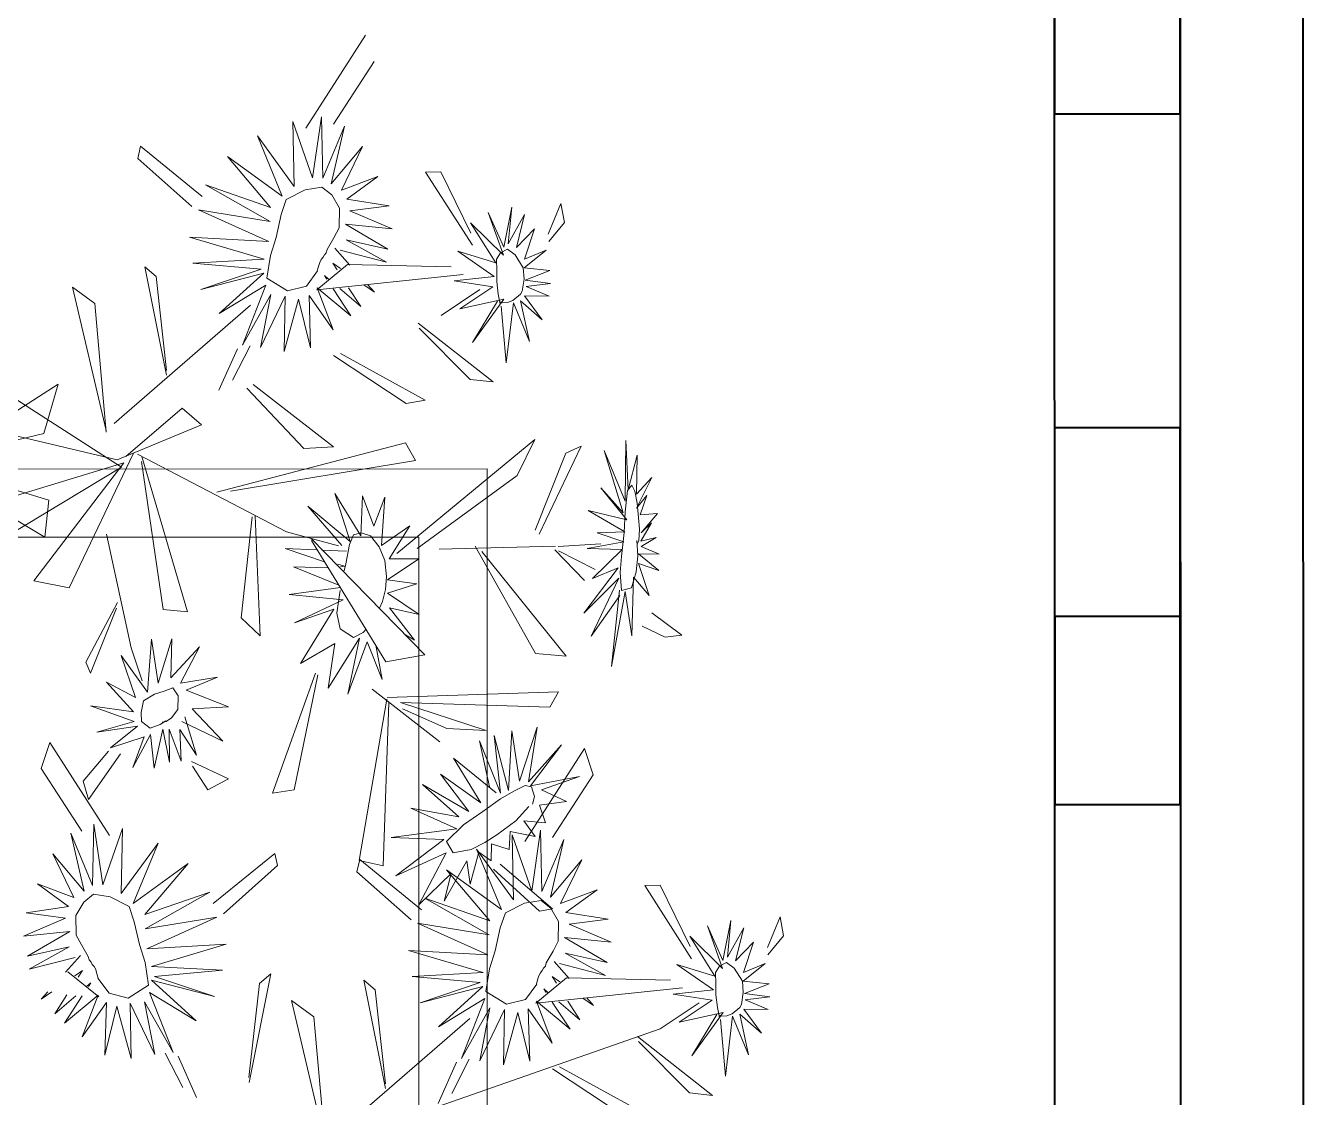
# Model space of a CAD drawing. Header units: inches. Extents: x -422522 to 22891, y -2973 to 414515.
# Drawn here: x 22839.3 to 22891.2, y 4866.2 to 4909.8 of the extents above; entities that cross this region are included whole.
import ezdxf

# ---------------------------------------------------------------- set-up
doc = ezdxf.new("R2010")
doc.units = ezdxf.units.IN
doc.header["$MEASUREMENT"] = 0
doc.layers.get('0').update_dxf_attribs({"lineweight": 40})
doc.layers.add('ARREDAMENTO', color=8, linetype='Continuous', lineweight=13)

msp = doc.modelspace()

# ---------------------------------------------------------------- linework, layer by layer
for p, q in [((22891.21736, 4856.92675), (22891.18456, 5056.92675)), ((22881.10843, 4878.13237), (22881.0955, 4956.92509)), ((22881.10717, 4885.79055), (22886.21263, 4885.79138)), ((22881.13146, 4737.736), (22881.10843, 4878.13237))]:
    msp.add_line(p, q)
msp.add_lwpolyline([(22886.20096, 4956.92593), (22886.24032, 4716.95866), (22236.24033, 4716.85204)])
for points in [[(22881.10131, 4921.52873), (22881.10382, 4906.21237), (22886.20928, 4906.2132), (22886.20676, 4921.52957)], [(22881.10591, 4893.44873), (22881.10843, 4878.13237), (22886.21388, 4878.1332), (22886.21137, 4893.44957)]]:
    msp.add_lwpolyline(points, close=True)
at = {"layer": 'ARREDAMENTO', "linetype": 'Continuous'}
for p, q in [((22850.67247, 4905.62998, -27.27667), (22853.09862, 4909.41012, -27.27667)), ((22853.45131, 4908.34533, -27.27667), (22851.79831, 4905.79877, -27.27667)), ((22850.15, 4905.90621, -27.27667), (22850.95154, 4903.61425, -27.27667)), ((22850.20461, 4903.26115, -27.27667), (22850.15, 4905.90621, -27.27667)), ((22850.95154, 4903.61425, -27.27667), (22851.31013, 4906.08588, -27.27667)), ((22851.31013, 4906.08588, -27.27667), (22851.36843, 4903.59551, -27.27667)), ((22848.7071, 4905.3173, -27.27667), (22850.20461, 4903.26115, -27.27667)), ((22849.72182, 4902.86063, -27.27667), (22848.7071, 4905.3173, -27.27667)), ((22851.36843, 4903.59551, -27.27667), (22852.25217, 4905.71652, -27.27667)), ((22852.25217, 4905.71652, -27.27667), (22851.71051, 4903.36693, -27.27667)), ((22843.85017, 4904.39975, -27.27667), (22843.96389, 4904.89626, -27.27667)), ((22843.96389, 4904.89626, -27.27667), (22846.46671, 4902.85657, -27.27667)), ((22851.71051, 4903.36693, -27.27667), (22852.98261, 4904.88524, -27.27667)), ((22852.98261, 4904.88524, -27.27667), (22852.12536, 4903.10574, -27.27667)), ((22846.0499, 4902.44422, -27.27667), (22843.85017, 4904.39975, -27.27667)), ((22847.48778, 4904.48197, -27.27667), (22849.72182, 4902.86063, -27.27667)), ((22849.24368, 4902.41253, -27.27667), (22847.48778, 4904.48197, -27.27667)), ((22856.1657, 4903.85062, -27.27667), (22855.54554, 4903.83803, -27.27667)), ((22855.54554, 4903.83803, -27.27667), (22857.44921, 4900.86793, -27.27667)), ((22857.38673, 4901.35782, -27.27667), (22856.1657, 4903.85062, -27.27667)), ((22846.60333, 4903.32438, -27.27667), (22849.24368, 4902.41253, -27.27667)), ((22849.22402, 4901.8348, -27.27667), (22846.60333, 4903.32438, -27.27667)), ((22852.12536, 4903.10574, -27.27667), (22853.60773, 4903.66467, -27.27667)), ((22853.60773, 4903.66467, -27.27667), (22852.3396, 4902.73884, -27.27667)), ((22852.3396, 4902.73884, -27.27667), (22854.05974, 4902.47762, -27.27667)), ((22849.16906, 4901.01706, -27.27667), (22846.31554, 4902.30912, -27.27667)), ((22846.31554, 4902.30912, -27.27667), (22849.22402, 4901.8348, -27.27667)), ((22854.05974, 4902.47762, -27.27667), (22852.47015, 4902.26387, -27.27667)), ((22852.47015, 4902.26387, -27.27667), (22854.17944, 4901.53877, -27.27667)), ((22858.0891, 4902.19596, -27.27667), (22858.7035, 4900.46531, -27.27667)), ((22858.72223, 4900.7875, -27.27667), (22858.0891, 4902.19596, -27.27667)), ((22859.04625, 4902.41571, -27.27667), (22858.72223, 4900.7875, -27.27667)), ((22858.90053, 4900.93304, -27.27667), (22859.04625, 4902.41571, -27.27667)), ((22861.04492, 4902.57018, -27.27667), (22860.53001, 4901.32332, -27.27667)), ((22861.1859, 4901.79801, -27.27667), (22861.04492, 4902.57018, -27.27667)), ((22852.28629, 4901.72572, -27.27667), (22854.01535, 4900.71609, -27.27667)), ((22854.17944, 4901.53877, -27.27667), (22852.28629, 4901.72572, -27.27667)), ((22857.3707, 4901.78343, -27.27667), (22858.39503, 4900.1555, -27.27667)), ((22858.7035, 4900.46531, -27.27667), (22857.3707, 4901.78343, -27.27667)), ((22859.56764, 4902.12136, -27.27667), (22858.90053, 4900.93304, -27.27667)), ((22859.23523, 4900.78268, -27.27667), (22859.56764, 4902.12136, -27.27667)), ((22860.54884, 4901.02548, -27.27667), (22861.1859, 4901.79801, -27.27667)), ((22845.94515, 4901.1993, -27.27667), (22849.16906, 4901.01706, -27.27667)), ((22848.98007, 4900.30413, -27.27667), (22845.94515, 4901.1993, -27.27667)), ((22859.96815, 4901.5426, -27.27667), (22859.23523, 4900.78268, -27.27667)), ((22859.56305, 4900.30412, -27.27667), (22859.96815, 4901.5426, -27.27667)), ((22852.4719, 4900.06714, -27.27667), (22851.85914, 4900.74822, -27.27667)), ((22853.94944, 4900.18902, -27.27667), (22852.07905, 4900.6706, -27.27667)), ((22852.31292, 4901.09706, -27.27667), (22853.94944, 4900.18902, -27.27667)), ((22854.01535, 4900.71609, -27.27667), (22852.31292, 4901.09706, -27.27667)), ((22856.84838, 4900.62879, -27.27667), (22858.33365, 4899.60254, -27.27667)), ((22858.39503, 4900.1555, -27.27667), (22856.84838, 4900.62879, -27.27667)), ((22858.87099, 4900.7113, -27.27667), (22858.58168, 4900.56931, -27.27667)), ((22859.18147, 4900.48808, -27.27667), (22858.87099, 4900.7113, -27.27667)), ((22859.54776, 4899.94678, -27.27667), (22860.43902, 4900.67457, -27.27667)), ((22860.43902, 4900.67457, -27.27667), (22859.56305, 4900.30412, -27.27667)), ((22846.08937, 4900.14393, -27.27667), (22848.98007, 4900.30413, -27.27667)), ((22848.85637, 4899.89606, -27.27667), (22846.08937, 4900.14393, -27.27667)), ((22851.95476, 4899.86582, -27.27667), (22851.77872, 4900.14142, -27.27667)), ((22852.09061, 4899.92383, -27.27667), (22851.77872, 4900.14142, -27.27667)), ((22858.58168, 4900.56931, -27.27667), (22858.42538, 4900.30753, -27.27667)), ((22858.42538, 4900.30753, -27.27667), (22858.43894, 4899.84343, -27.27667)), ((22859.51164, 4899.95958, -27.27667), (22859.18147, 4900.48808, -27.27667)), ((22844.12868, 4899.99932, -27.27667), (22845.00865, 4895.58596, -27.27667)), ((22844.59142, 4899.59974, -27.27667), (22844.12868, 4899.99932, -27.27667)), ((22845.01535, 4895.78083, -27.27667), (22844.59142, 4899.59974, -27.27667)), ((22846.41664, 4899.07449, -27.27667), (22848.85637, 4899.89606, -27.27667)), ((22848.96978, 4899.73911, -27.27667), (22846.41664, 4899.07449, -27.27667)), ((22847.16064, 4898.0939, -27.27667), (22848.96978, 4899.73911, -27.27667)), ((22852.36874, 4900.08903, -27.27667), (22851.11781, 4899.06085, -27.27667)), ((22851.11781, 4899.06085, -27.27667), (22857.07311, 4899.68446, -27.27667)), ((22851.53217, 4899.49187, -27.27667), (22851.43835, 4899.63559, -27.27667)), ((22851.60302, 4899.49431, -27.27667), (22851.43835, 4899.63559, -27.27667)), ((22856.58705, 4899.99828, -27.27667), (22852.36874, 4900.08903, -27.27667)), ((22858.33365, 4899.60254, -27.27667), (22856.69919, 4899.42035, -27.27667)), ((22858.43894, 4899.84343, -27.27667), (22858.43555, 4899.40048, -27.27667)), ((22859.54366, 4899.49391, -27.27667), (22859.51164, 4899.95958, -27.27667)), ((22860.59714, 4899.84062, -27.27667), (22859.54776, 4899.94678, -27.27667)), ((22859.59591, 4899.45011, -27.27667), (22860.59714, 4899.84062, -27.27667)), ((22841.19452, 4899.16876, -27.27667), (22842.56759, 4893.343, -27.27667)), ((22842.09704, 4898.50612, -27.27667), (22841.19452, 4899.16876, -27.27667)), ((22849.04888, 4899.24788, -27.27667), (22847.16064, 4898.0939, -27.27667)), ((22848.09863, 4896.80867, -27.27667), (22849.04888, 4899.24788, -27.27667)), ((22851.14061, 4899.13989, -27.27667), (22851.78709, 4897.43938, -27.27667)), ((22852.50798, 4897.9966, -27.27667), (22851.14061, 4899.13989, -27.27667)), ((22851.78558, 4899.10354, -27.27667), (22852.50798, 4897.9966, -27.27667)), ((22852.05318, 4899.10812, -27.27667), (22852.90557, 4898.37675, -27.27667)), ((22852.41717, 4899.14162, -27.27667), (22852.90557, 4898.37675, -27.27667)), ((22853.03109, 4899.26747, -27.27667), (22853.46161, 4898.96694, -27.27667)), ((22853.18457, 4899.27496, -27.27667), (22853.46161, 4898.96694, -27.27667)), ((22856.1737, 4898.00923, -27.27667), (22857.75312, 4899.06587, -27.27667)), ((22856.69919, 4899.42035, -27.27667), (22858.28227, 4899.17827, -27.27667)), ((22858.28227, 4899.17827, -27.27667), (22856.93922, 4898.28635, -27.27667)), ((22858.43555, 4899.40048, -27.27667), (22858.4948, 4898.88794, -27.27667)), ((22859.47496, 4899.0063, -27.27667), (22859.54366, 4899.49391, -27.27667)), ((22860.62414, 4899.3107, -27.27667), (22859.59591, 4899.45011, -27.27667)), ((22859.62556, 4899.19382, -27.27667), (22860.62414, 4899.3107, -27.27667)), ((22860.55969, 4898.79783, -27.27667), (22859.62556, 4899.19382, -27.27667)), ((22849.25376, 4898.86826, -27.27667), (22848.09863, 4896.80867, -27.27667)), ((22848.83627, 4896.71788, -27.27667), (22849.25376, 4898.86826, -27.27667)), ((22849.84274, 4898.80247, -27.27667), (22848.83627, 4896.71788, -27.27667)), ((22849.80266, 4896.5555, -27.27667), (22849.84274, 4898.80247, -27.27667)), ((22850.38548, 4898.67965, -27.27667), (22849.80266, 4896.5555, -27.27667)), ((22850.86771, 4896.69541, -27.27667), (22850.38548, 4898.67965, -27.27667)), ((22850.80699, 4898.82892, -27.27667), (22850.86771, 4896.69541, -27.27667)), ((22851.78709, 4897.43938, -27.27667), (22850.80699, 4898.82892, -27.27667)), ((22856.93922, 4898.28635, -27.27667), (22858.72618, 4898.68081, -27.27667)), ((22858.72618, 4898.68081, -27.27667), (22857.45129, 4896.91219, -27.27667)), ((22857.45129, 4896.91219, -27.27667), (22858.4722, 4898.59594, -27.27667)), ((22858.4948, 4898.88794, -27.27667), (22858.58095, 4898.48295, -27.27667)), ((22858.55211, 4898.58976, -27.27667), (22858.65894, 4898.53163, -27.27667)), ((22858.65894, 4898.53163, -27.27667), (22858.87642, 4898.54468, -27.27667)), ((22858.82241, 4896.089, -27.27667), (22859.11083, 4898.5365, -27.27667)), ((22858.87642, 4898.54468, -27.27667), (22859.09276, 4898.62259, -27.27667)), ((22859.09276, 4898.62259, -27.27667), (22859.40313, 4898.87744, -27.27667)), ((22859.11083, 4898.5365, -27.27667), (22859.76205, 4896.96238, -27.27667)), ((22859.40313, 4898.87744, -27.27667), (22859.47496, 4899.0063, -27.27667)), ((22859.40703, 4898.60823, -27.27667), (22860.28784, 4897.84287, -27.27667)), ((22859.76205, 4896.96238, -27.27667), (22859.40703, 4898.60823, -27.27667)), ((22860.28784, 4897.84287, -27.27667), (22859.56528, 4898.81504, -27.27667)), ((22859.56528, 4898.81504, -27.27667), (22860.55969, 4898.79783, -27.27667)), ((22842.56241, 4893.27604, -27.27667), (22842.09704, 4898.50612, -27.27667)), ((22848.43358, 4898.43325, -27.27667), (22842.88199, 4893.62178, -27.27667)), ((22858.61711, 4898.39045, -27.27667), (22858.82241, 4896.089, -27.27667)), ((22855.24695, 4897.71045, -27.27667), (22858.29094, 4895.31232, -27.27667)), ((22857.36152, 4895.41123, -27.27667), (22855.28909, 4897.49836, -27.27667)), ((22847.1452, 4894.97596, -27.27667), (22847.89445, 4896.6561, -27.27667)), ((22847.70387, 4895.38405, -27.27667), (22848.4142, 4896.77752, -27.27667)), ((22852.08048, 4896.47347, -27.27667), (22855.53088, 4894.56934, -27.27667)), ((22854.75066, 4894.43444, -27.27667), (22851.7983, 4896.39431, -27.27667)), ((22835.34728, 4891.84523, -27.27667), (22840.6069, 4895.22514, -27.27667)), ((22843.18802, 4891.84652, -27.27667), (22837.9273, 4895.22471, -27.27667)), ((22840.6069, 4895.22514, -27.27667), (22840.03532, 4893.21355, -27.27667)), ((22850.59364, 4892.6139, -27.27667), (22848.27316, 4895.06383, -27.27667)), ((22848.53566, 4895.21193, -27.27667), (22851.80318, 4892.67516, -27.27667)), ((22858.29094, 4895.31232, -27.27667), (22857.36152, 4895.41123, -27.27667)), ((22855.53088, 4894.56934, -27.27667), (22854.75066, 4894.43444, -27.27667)), ((22845.64987, 4894.24962, -27.27667), (22843.36415, 4892.28431, -27.27667)), ((22846.43444, 4893.57585, -27.27667), (22845.64987, 4894.24962, -27.27667)), ((22843.01066, 4892.14997, -27.27667), (22846.43444, 4893.57585, -27.27667)), ((22840.03532, 4893.21355, -27.27667), (22835.52454, 4892.14874, -27.27667)), ((22838.49953, 4893.2133, -27.27667), (22843.01066, 4892.14997, -27.27667)), ((22854.72709, 4892.83292, -27.27667), (22847.06708, 4890.83221, -27.27667)), ((22859.98232, 4892.97497, -27.27667), (22854.38101, 4888.34721, -27.27667)), ((22855.13221, 4892.12107, -27.27667), (22854.72709, 4892.83292, -27.27667)), ((22859.26397, 4891.5072, -27.27667), (22859.98232, 4892.97497, -27.27667)), ((22863.68013, 4892.92929, -27.27667), (22863.65603, 4890.46133, -27.27667)), ((22863.77928, 4890.93481, -27.27667), (22863.68013, 4892.92929, -27.27667)), ((22843.66772, 4892.42246, -27.27667), (22841.05993, 4886.94531, -27.27667)), ((22849.89623, 4889.22539, -27.27667), (22843.84025, 4892.38214, -27.27667)), ((22851.80318, 4892.67516, -27.27667), (22850.59364, 4892.6139, -27.27667)), ((22861.23836, 4892.42317, -27.27667), (22859.99982, 4889.28538, -27.27667)), ((22860.16358, 4889.13121, -27.27667), (22861.87093, 4892.70428, -27.27667)), ((22861.87093, 4892.70428, -27.27667), (22861.23836, 4892.42317, -27.27667)), ((22862.80183, 4892.52927, -27.27667), (22863.57703, 4889.9993, -27.27667)), ((22863.65603, 4890.46133, -27.27667), (22862.80183, 4892.52927, -27.27667)), ((22864.14787, 4892.34042, -27.27667), (22863.77928, 4890.93481, -27.27667)), ((22864.11823, 4890.75915, -27.27667), (22864.14787, 4892.34042, -27.27667)), ((22835.24956, 4892.02635, -27.27667), (22840.23731, 4890.50745, -27.27667)), ((22840.06957, 4889.00556, -27.27667), (22835.34728, 4891.84523, -27.27667)), ((22843.28568, 4892.02767, -27.27667), (22838.29843, 4890.50713, -27.27667)), ((22838.46666, 4889.0053, -27.27667), (22843.18802, 4891.84652, -27.27667)), ((22839.62573, 4887.22466, -27.27667), (22843.28568, 4892.02767, -27.27667)), ((22844.8745, 4886.07063, -27.27667), (22843.9926, 4892.08067, -27.27667)), ((22844.01654, 4892.28093, -27.27667), (22845.87048, 4885.96657, -27.27667)), ((22847.61443, 4890.87741, -27.27667), (22855.13221, 4892.12107, -27.27667)), ((22855.19515, 4888.54328, -27.27667), (22859.26397, 4891.5072, -27.27667)), ((22864.111, 4890.18704, -27.27667), (22864.73941, 4891.43316, -27.27667)), ((22864.73941, 4891.43316, -27.27667), (22864.11823, 4890.75915, -27.27667)), ((22851.85592, 4890.78213, -27.27667), (22852.47762, 4888.8268, -27.27667)), ((22852.9102, 4889.06223, -27.27667), (22851.85592, 4890.78213, -27.27667)), ((22862.65927, 4891.00659, -27.27667), (22863.7219, 4889.71421, -27.27667)), ((22863.57703, 4889.9993, -27.27667), (22862.65927, 4891.00659, -27.27667)), ((22840.23731, 4890.50745, -27.27667), (22840.06957, 4889.00556, -27.27667)), ((22850.76443, 4890.26411, -27.27667), (22852.14339, 4888.6635, -27.27667)), ((22852.47762, 4888.8268, -27.27667), (22850.76443, 4890.26411, -27.27667)), ((22852.98636, 4890.68471, -27.27667), (22852.9102, 4889.06223, -27.27667)), ((22853.43495, 4889.44987, -27.27667), (22852.98636, 4890.68471, -27.27667)), ((22853.88463, 4890.62509, -27.27667), (22853.43495, 4889.44987, -27.27667)), ((22853.75137, 4888.66352, -27.27667), (22853.88463, 4890.62509, -27.27667)), ((22864.53432, 4890.70202, -27.27667), (22864.111, 4890.18704, -27.27667)), ((22864.26252, 4889.90639, -27.27667), (22864.53432, 4890.70202, -27.27667)), ((22848.04382, 4885.7242, -27.27667), (22848.49521, 4889.82562, -27.27667)), ((22848.61635, 4889.8769, -27.27667), (22848.82424, 4884.99682, -27.27667)), ((22862.15572, 4890.09441, -27.27667), (22863.64708, 4889.22707, -27.27667)), ((22863.7219, 4889.71421, -27.27667), (22862.15572, 4890.09441, -27.27667)), ((22864.96563, 4889.96154, -27.27667), (22864.26252, 4889.90639, -27.27667)), ((22864.31104, 4889.17567, -27.27667), (22864.96563, 4889.96154, -27.27667)), ((22849.89623, 4889.22539, -27.27667), (22852.00267, 4888.65813, -27.27667)), ((22854.90848, 4889.47026, -27.27667), (22853.75137, 4888.66352, -27.27667)), ((22854.0623, 4888.12655, -27.27667), (22854.90848, 4889.47026, -27.27667)), ((22863.64708, 4889.22707, -27.27667), (22862.51132, 4889.17553, -27.27667)), ((22864.29115, 4888.83857, -27.27667), (22864.72669, 4889.59163, -27.27667)), ((22864.72669, 4889.59163, -27.27667), (22864.31104, 4889.17567, -27.27667)), ((22843.57324, 4884.5006, -27.27667), (22842.57575, 4889.12511, -27.27667)), ((22855.51526, 4884.22103, -27.27667), (22850.89362, 4888.9522, -27.27667)), ((22850.90431, 4888.87543, -27.27667), (22853.93421, 4883.9369, -27.27667)), ((22852.45001, 4888.70949, -27.27667), (22852.30262, 4887.92412, -27.27667)), ((22852.61622, 4889.09996, -27.27667), (22852.45001, 4888.70949, -27.27667)), ((22852.92596, 4889.18556, -27.27667), (22852.61622, 4889.09996, -27.27667)), ((22853.30597, 4889.06148, -27.27667), (22852.92596, 4889.18556, -27.27667)), ((22853.66035, 4888.60579, -27.27667), (22853.30597, 4889.06148, -27.27667)), ((22860.93615, 4888.62684, -27.27667), (22862.65932, 4888.72919, -27.27667)), ((22863.59686, 4888.81767, -27.27667), (22862.11034, 4888.54929, -27.27667)), ((22862.51132, 4889.17553, -27.27667), (22863.59686, 4888.81767, -27.27667)), ((22864.9155, 4888.99438, -27.27667), (22864.29115, 4888.83857, -27.27667)), ((22864.29965, 4888.62876, -27.27667), (22864.9155, 4888.99438, -27.27667)), ((22851.43879, 4888.00433, -27.27667), (22849.83956, 4888.54304, -27.27667)), ((22851.10185, 4888.49091, -27.27667), (22849.83956, 4888.54304, -27.27667)), ((22851.32091, 4888.48183, -27.27667), (22852.32401, 4888.44042, -27.27667)), ((22853.89023, 4888.06018, -27.27667), (22853.66035, 4888.60579, -27.27667)), ((22860.82853, 4888.64189, -27.27667), (22856.09983, 4888.51611, -27.27667)), ((22860.00503, 4884.27283, -27.27667), (22857.55632, 4888.63243, -27.27667)), ((22857.83289, 4888.42245, -27.27667), (22861.25988, 4884.16225, -27.27667)), ((22861.99995, 4887.23753, -27.27667), (22860.79221, 4888.49648, -27.27667)), ((22860.94712, 4888.44409, -27.27667), (22862.42872, 4887.69612, -27.27667)), ((22862.11034, 4888.54929, -27.27667), (22863.53582, 4888.50867, -27.27667)), ((22863.53582, 4888.50867, -27.27667), (22862.33112, 4887.32713, -27.27667)), ((22864.18986, 4888.32854, -27.27667), (22865.03015, 4888.31831, -27.27667)), ((22865.01565, 4887.6521, -27.27667), (22864.18986, 4888.32854, -27.27667)), ((22865.03015, 4888.31831, -27.27667), (22864.29965, 4888.62876, -27.27667)), ((22851.59056, 4887.75698, -27.27667), (22850.17212, 4887.8053, -27.27667)), ((22852.01893, 4887.05871, -27.27667), (22850.17212, 4887.8053, -27.27667)), ((22851.97151, 4887.90063, -27.27667), (22852.25095, 4887.82887, -27.27667)), ((22852.25095, 4887.82887, -27.27667), (22852.09081, 4887.79697, -27.27667)), ((22852.23255, 4887.6426, -27.27667), (22852.30262, 4887.92412, -27.27667)), ((22853.95071, 4887.40317, -27.27667), (22853.89023, 4888.06018, -27.27667)), ((22853.98989, 4887.27069, -27.27667), (22855.27419, 4888.12234, -27.27667)), ((22855.27419, 4888.12234, -27.27667), (22854.0623, 4888.12655, -27.27667)), ((22863.36695, 4887.7648, -27.27667), (22861.97448, 4885.91559, -27.27667)), ((22862.33112, 4887.32713, -27.27667), (22863.36695, 4887.7648, -27.27667)), ((22864.20218, 4887.92922, -27.27667), (22865.01565, 4887.6521, -27.27667)), ((22864.63397, 4886.63596, -27.27667), (22864.20218, 4887.92922, -27.27667)), ((22841.05993, 4886.94531, -27.27667), (22839.62573, 4887.22466, -27.27667)), ((22853.91617, 4886.87802, -27.27667), (22853.95071, 4887.40317, -27.27667)), ((22855.18372, 4887.1135, -27.27667), (22853.98989, 4887.27069, -27.27667)), ((22853.99731, 4886.72732, -27.27667), (22855.18372, 4887.1135, -27.27667)), ((22861.97448, 4885.91559, -27.27667), (22863.40156, 4887.33387, -27.27667)), ((22863.40156, 4887.33387, -27.27667), (22862.27324, 4884.98123, -27.27667)), ((22863.92505, 4884.98778, -27.27667), (22863.99289, 4887.38275, -27.27667)), ((22863.99289, 4887.38275, -27.27667), (22864.63397, 4886.63596, -27.27667)), ((22852.08295, 4886.95437, -27.27667), (22850.00441, 4886.67789, -27.27667)), ((22850.00441, 4886.67789, -27.27667), (22852.1892, 4886.45891, -27.27667)), ((22852.04964, 4886.65398, -27.27667), (22851.94341, 4885.92032, -27.27667)), ((22852.07571, 4886.83094, -27.27667), (22852.04964, 4886.65398, -27.27667)), ((22853.79144, 4886.38473, -27.27667), (22853.91617, 4886.87802, -27.27667)), ((22855.2789, 4885.86626, -27.27667), (22853.99731, 4886.72732, -27.27667)), ((22862.27324, 4884.98123, -27.27667), (22863.43443, 4886.63921, -27.27667)), ((22863.42631, 4886.85394, -27.27667), (22863.10539, 4883.74659, -27.27667)), ((22863.10539, 4883.74659, -27.27667), (22863.65685, 4886.79625, -27.27667)), ((22863.65685, 4886.79625, -27.27667), (22863.92505, 4884.98778, -27.27667)), ((22843.02234, 4886.35551, -27.27667), (22841.73842, 4883.92855, -27.27667)), ((22841.92925, 4883.47588, -27.27667), (22842.987, 4886.11564, -27.27667)), ((22852.1892, 4886.45891, -27.27667), (22850.21826, 4885.52599, -27.27667)), ((22850.21826, 4885.52599, -27.27667), (22851.81925, 4886.07435, -27.27667)), ((22851.81925, 4886.07435, -27.27667), (22850.46685, 4883.86346, -27.27667)), ((22853.6673, 4886.11278, -27.27667), (22853.79144, 4886.38473, -27.27667)), ((22854.07545, 4886.13864, -27.27667), (22855.2789, 4885.86626, -27.27667)), ((22855.09895, 4884.81954, -27.27667), (22854.07545, 4886.13864, -27.27667)), ((22845.87048, 4885.96657, -27.27667), (22844.8745, 4886.07063, -27.27667)), ((22848.82424, 4884.99682, -27.27667), (22848.04382, 4885.7242, -27.27667)), ((22851.94341, 4885.92032, -27.27667), (22852.07303, 4885.27779, -27.27667)), ((22864.73548, 4885.93445, -27.27667), (22865.95309, 4885.01834, -27.27667)), ((22852.07303, 4885.27779, -27.27667), (22852.62064, 4884.92168, -27.27667)), ((22852.62064, 4884.92168, -27.27667), (22853.0079, 4885.13074, -27.27667)), ((22853.12301, 4885.25907, -27.27667), (22853.0079, 4885.13074, -27.27667)), ((22865.27785, 4884.94255, -27.27667), (22864.3499, 4885.38491, -27.27667)), ((22844.23742, 4882.70443, -27.27667), (22844.41211, 4884.8534, -27.27667)), ((22844.41211, 4884.8534, -27.27667), (22844.67603, 4883.07459, -27.27667)), ((22844.67603, 4883.07459, -27.27667), (22845.23392, 4884.87735, -27.27667)), ((22845.23392, 4884.87735, -27.27667), (22845.19429, 4883.28379, -27.27667)), ((22845.19429, 4883.28379, -27.27667), (22846.35475, 4884.54799, -27.27667)), ((22846.35475, 4884.54799, -27.27667), (22845.57947, 4883.07211, -27.27667)), ((22850.46685, 4883.86346, -27.27667), (22851.85412, 4884.68727, -27.27667)), ((22851.58904, 4882.86036, -27.27667), (22852.85386, 4884.89867, -27.27667)), ((22851.85412, 4884.68727, -27.27667), (22851.58904, 4882.86036, -27.27667)), ((22852.85386, 4884.89867, -27.27667), (22852.38098, 4882.6248, -27.27667)), ((22852.38098, 4882.6248, -27.27667), (22853.16396, 4884.75017, -27.27667)), ((22853.16396, 4884.75017, -27.27667), (22853.7756, 4883.22388, -27.27667)), ((22853.52073, 4884.61085, -27.27667), (22853.7756, 4883.22388, -27.27667)), ((22854.72623, 4885.02877, -27.27667), (22855.09895, 4884.81954, -27.27667)), ((22865.95309, 4885.01834, -27.27667), (22865.27785, 4884.94255, -27.27667)), ((22843.17302, 4884.19478, -27.27667), (22844.23742, 4882.70443, -27.27667)), ((22843.75195, 4882.48597, -27.27667), (22843.17302, 4884.19478, -27.27667)), ((22843.57324, 4884.5006, -27.27667), (22844.03039, 4883.16506, -27.27667)), ((22853.93421, 4883.9369, -27.27667), (22855.51526, 4884.22103, -27.27667)), ((22861.25988, 4884.16225, -27.27667), (22860.00503, 4884.27283, -27.27667)), ((22841.73842, 4883.92855, -27.27667), (22841.92925, 4883.47588, -27.27667)), ((22849.31631, 4878.59927, -27.27667), (22851.06597, 4883.47598, -27.27667)), ((22842.57022, 4883.10963, -27.27667), (22843.75195, 4882.48597, -27.27667)), ((22843.67303, 4881.8993, -27.27667), (22842.57022, 4883.10963, -27.27667)), ((22845.57947, 4883.07211, -27.27667), (22847.08739, 4883.31238, -27.27667)), ((22847.08739, 4883.31238, -27.27667), (22845.80822, 4882.78493, -27.27667)), ((22851.16115, 4883.40796, -27.27667), (22850.20515, 4878.73257, -27.27667)), ((22845.80822, 4882.78493, -27.27667), (22847.52947, 4882.10598, -27.27667)), ((22856.12127, 4880.68637, -27.27667), (22853.37513, 4882.82565, -27.27667)), ((22853.98445, 4882.48209, -27.27667), (22860.94674, 4882.71111, -27.27667)), ((22860.94674, 4882.71111, -27.27667), (22860.59756, 4882.09143, -27.27667)), ((22841.92642, 4882.14222, -27.27667), (22843.67303, 4881.8993, -27.27667)), ((22843.70174, 4881.51302, -27.27667), (22841.92642, 4882.14222, -27.27667)), ((22847.52947, 4882.10598, -27.27667), (22846.059, 4882.02443, -27.27667)), ((22846.059, 4882.02443, -27.27667), (22847.3047, 4880.71542, -27.27667)), ((22853.9626, 4882.41646, -27.27667), (22852.84487, 4875.86724, -27.27667)), ((22853.82374, 4875.64996, -27.27667), (22854.05311, 4882.28811, -27.27667)), ((22854.52096, 4882.27886, -27.27667), (22858.00597, 4881.14683, -27.27667)), ((22860.59756, 4882.09143, -27.27667), (22854.52096, 4882.27886, -27.27667)), ((22856.40545, 4881.22352, -27.27667), (22854.60988, 4882.02275, -27.27667)), ((22842.18656, 4881.07116, -27.27667), (22843.70174, 4881.51302, -27.27667)), ((22847.3047, 4880.71542, -27.27667), (22845.64322, 4881.51771, -27.27667)), ((22845.75749, 4881.69744, -27.27667), (22846.23973, 4880.14433, -27.27667)), ((22843.83795, 4881.32729, -27.27667), (22842.18656, 4881.07116, -27.27667)), ((22842.74033, 4880.44219, -27.27667), (22843.83795, 4881.32729, -27.27667)), ((22844.11352, 4880.88832, -27.27667), (22842.74033, 4880.44219, -27.27667)), ((22844.36358, 4880.98349, -27.27667), (22843.6403, 4879.63824, -27.27667)), ((22843.6403, 4879.63824, -27.27667), (22844.11352, 4880.88832, -27.27667)), ((22844.50835, 4879.61144, -27.27667), (22844.36358, 4880.98349, -27.27667)), ((22844.86512, 4881.19399, -27.27667), (22844.50835, 4879.61144, -27.27667)), ((22845.13833, 4879.85907, -27.27667), (22844.86512, 4881.19399, -27.27667)), ((22845.12501, 4881.2007, -27.27667), (22845.13833, 4879.85907, -27.27667)), ((22845.61032, 4879.90338, -27.27667), (22845.12501, 4881.2007, -27.27667)), ((22845.55028, 4881.1813, -27.27667), (22845.61032, 4879.90338, -27.27667)), ((22846.23973, 4880.14433, -27.27667), (22845.55028, 4881.1813, -27.27667)), ((22858.00597, 4881.14683, -27.27667), (22856.40545, 4881.22352, -27.27667)), ((22858.3365, 4880.94379, -27.27667), (22858.58752, 4878.59386, -27.27667)), ((22858.91755, 4878.70273, -27.27667), (22858.3365, 4880.94379, -27.27667)), ((22859.04995, 4881.13255, -27.27667), (22858.91755, 4878.70273, -27.27667)), ((22859.36167, 4879.08669, -27.27667), (22859.04995, 4881.13255, -27.27667)), ((22860.07585, 4881.28221, -27.27667), (22859.36167, 4879.08669, -27.27667)), ((22859.73092, 4879.06306, -27.27667), (22860.07585, 4881.28221, -27.27667)), ((22840.27781, 4880.66265, -27.27667), (22839.92547, 4879.59775, -27.27667)), ((22842.7052, 4876.88331, -27.27667), (22840.27781, 4880.66265, -27.27667)), ((22857.7318, 4880.72169, -27.27667), (22858.14407, 4878.85726, -27.27667)), ((22858.58752, 4878.59386, -27.27667), (22857.7318, 4880.72169, -27.27667)), ((22859.57835, 4876.63242, -27.27667), (22862.00451, 4880.41256, -27.27667)), ((22861.07192, 4880.56766, -27.27667), (22859.73092, 4879.06306, -27.27667)), ((22859.8112, 4878.90247, -27.27667), (22861.07192, 4880.56766, -27.27667)), ((22862.00451, 4880.41256, -27.27667), (22862.35719, 4879.34778, -27.27667)), ((22841.62249, 4879.0803, -27.27667), (22842.65409, 4880.30069, -27.27667)), ((22843.13955, 4880.19574, -27.27667), (22841.84096, 4878.33587, -27.27667)), ((22846.02768, 4879.89132, -27.27667), (22847.53736, 4879.18163, -27.27667)), ((22856.67609, 4880.02659, -27.27667), (22857.78419, 4878.20287, -27.27667)), ((22858.40962, 4878.61259, -27.27667), (22856.67609, 4880.02659, -27.27667)), ((22839.92547, 4879.59775, -27.27667), (22841.5793, 4877.05173, -27.27667)), ((22846.69952, 4878.73446, -27.27667), (22846.07139, 4879.69936, -27.27667)), ((22856.14907, 4879.37022, -27.27667), (22857.29935, 4877.85199, -27.27667)), ((22857.78419, 4878.20287, -27.27667), (22856.14907, 4879.37022, -27.27667)), ((22862.35719, 4879.34778, -27.27667), (22860.70419, 4876.80121, -27.27667)), ((22841.84096, 4878.33587, -27.27667), (22841.62249, 4879.0803, -27.27667)), ((22847.53736, 4879.18163, -27.27667), (22846.69952, 4878.73446, -27.27667)), ((22855.41757, 4878.94882, -27.27667), (22856.89248, 4877.62953, -27.27667)), ((22857.29935, 4877.85199, -27.27667), (22855.41757, 4878.94882, -27.27667)), ((22859.58952, 4878.91467, -27.27667), (22859.12622, 4878.68162, -27.27667)), ((22859.8512, 4878.85952, -27.27667), (22859.58952, 4878.91467, -27.27667)), ((22861.79412, 4879.27188, -27.27667), (22859.8112, 4878.90247, -27.27667)), ((22859.96922, 4878.46703, -27.27667), (22859.8512, 4878.85952, -27.27667)), ((22860.24968, 4878.73411, -27.27667), (22861.79412, 4879.27188, -27.27667)), ((22850.20515, 4878.73257, -27.27667), (22849.31631, 4878.59927, -27.27667)), ((22858.58875, 4878.36966, -27.27667), (22857.86882, 4877.85776, -27.27667)), ((22859.12622, 4878.68162, -27.27667), (22858.58875, 4878.36966, -27.27667)), ((22859.88938, 4878.15444, -27.27667), (22859.96922, 4878.46703, -27.27667)), ((22861.27645, 4878.25626, -27.27667), (22860.24968, 4878.73411, -27.27667)), ((22854.94096, 4877.98479, -27.27667), (22856.81808, 4877.14727, -27.27667)), ((22856.89248, 4877.62953, -27.27667), (22854.94096, 4877.98479, -27.27667)), ((22857.86882, 4877.85776, -27.27667), (22857.0905, 4877.31045, -27.27667)), ((22859.21216, 4877.47485, -27.27667), (22859.74568, 4878.05608, -27.27667)), ((22860.17643, 4878.10739, -27.27667), (22861.27645, 4878.25626, -27.27667)), ((22860.41174, 4877.392, -27.27667), (22860.17643, 4878.10739, -27.27667)), ((22842.06739, 4877.33899, -27.27667), (22842.0099, 4874.84861, -27.27667)), ((22842.42679, 4874.86749, -27.27667), (22842.06739, 4877.33899, -27.27667)), ((22857.0905, 4877.31045, -27.27667), (22856.38897, 4876.6377, -27.27667)), ((22858.43843, 4876.9073, -27.27667), (22859.21216, 4877.47485, -27.27667)), ((22859.53988, 4877.47441, -27.27667), (22860.41174, 4877.392, -27.27667)), ((22859.99114, 4876.83191, -27.27667), (22859.53988, 4877.47441, -27.27667)), ((22841.12547, 4876.96933, -27.27667), (22841.6679, 4874.61991, -27.27667)), ((22842.0099, 4874.84861, -27.27667), (22841.12547, 4876.96933, -27.27667)), ((22843.22758, 4877.15971, -27.27667), (22842.42679, 4874.86749, -27.27667)), ((22843.17383, 4874.51463, -27.27667), (22843.22758, 4877.15971, -27.27667)), ((22856.81808, 4877.14727, -27.27667), (22854.14968, 4876.79116, -27.27667)), ((22854.14968, 4876.79116, -27.27667), (22856.2841, 4876.7206, -27.27667)), ((22857.9505, 4876.59656, -27.27667), (22858.43843, 4876.9073, -27.27667)), ((22858.94229, 4876.30563, -27.27667), (22858.97403, 4877.03519, -27.27667)), ((22858.97403, 4877.03519, -27.27667), (22859.99114, 4876.83191, -27.27667)), ((22859.05588, 4876.90865, -27.27667), (22859.85743, 4874.6167, -27.27667)), ((22859.1105, 4874.26359, -27.27667), (22859.05588, 4876.90865, -27.27667)), ((22859.85743, 4874.6167, -27.27667), (22860.21602, 4877.08832, -27.27667)), ((22860.21602, 4877.08832, -27.27667), (22860.27432, 4874.59796, -27.27667)), ((22844.67067, 4876.57128, -27.27667), (22843.17383, 4874.51463, -27.27667)), ((22843.65676, 4874.11427, -27.27667), (22844.67067, 4876.57128, -27.27667)), ((22856.2841, 4876.7206, -27.27667), (22854.33215, 4875.23332, -27.27667)), ((22856.38897, 4876.6377, -27.27667), (22856.66843, 4876.17298, -27.27667)), ((22856.66843, 4876.17298, -27.27667), (22857.40231, 4876.30535, -27.27667)), ((22857.40231, 4876.30535, -27.27667), (22857.9505, 4876.59656, -27.27667)), ((22857.61298, 4876.31975, -27.27667), (22859.1105, 4874.26359, -27.27667)), ((22858.6277, 4873.86307, -27.27667), (22857.61298, 4876.31975, -27.27667)), ((22858.20768, 4875.84464, -27.27667), (22858.22409, 4876.53549, -27.27667)), ((22858.22409, 4876.53549, -27.27667), (22858.94229, 4876.30563, -27.27667)), ((22860.27432, 4874.59796, -27.27667), (22861.15805, 4876.71896, -27.27667)), ((22861.15805, 4876.71896, -27.27667), (22860.6164, 4874.36937, -27.27667)), ((22840.3953, 4876.13781, -27.27667), (22841.25314, 4874.3586, -27.27667)), ((22841.6679, 4874.61991, -27.27667), (22840.3953, 4876.13781, -27.27667)), ((22845.89027, 4875.73635, -27.27667), (22843.65676, 4874.11427, -27.27667)), ((22844.13505, 4873.66633, -27.27667), (22845.89027, 4875.73635, -27.27667)), ((22849.41402, 4876.15179, -27.27667), (22846.91187, 4874.11127, -27.27667)), ((22849.52791, 4875.65532, -27.27667), (22849.41402, 4876.15179, -27.27667)), ((22852.75605, 4875.4022, -27.27667), (22852.86977, 4875.8987, -27.27667)), ((22852.84487, 4875.86724, -27.27667), (22853.82374, 4875.64996, -27.27667)), ((22852.86977, 4875.8987, -27.27667), (22855.37259, 4873.85901, -27.27667)), ((22854.33215, 4875.23332, -27.27667), (22856.38373, 4876.17009, -27.27667)), ((22856.38373, 4876.17009, -27.27667), (22855.27412, 4874.0599, -27.27667)), ((22856.29381, 4874.21004, -27.27667), (22857.22485, 4875.85099, -27.27667)), ((22857.22485, 4875.85099, -27.27667), (22857.34918, 4874.9002, -27.27667)), ((22857.34918, 4874.9002, -27.27667), (22857.7093, 4876.19694, -27.27667)), ((22857.7093, 4876.19694, -27.27667), (22858.20768, 4875.84464, -27.27667)), ((22858.5805, 4875.7062, -27.27667), (22860.69966, 4873.8984, -27.27667)), ((22860.6164, 4874.36937, -27.27667), (22861.8885, 4875.88769, -27.27667)), ((22861.8885, 4875.88769, -27.27667), (22861.03124, 4874.10819, -27.27667)), ((22847.32881, 4873.69907, -27.27667), (22849.52791, 4875.65532, -27.27667)), ((22854.95579, 4873.44667, -27.27667), (22852.75605, 4875.4022, -27.27667)), ((22855.27412, 4874.0599, -27.27667), (22856.58486, 4875.33281, -27.27667)), ((22856.58486, 4875.33281, -27.27667), (22856.29381, 4874.21004, -27.27667)), ((22856.39366, 4875.48442, -27.27667), (22858.6277, 4873.86307, -27.27667)), ((22858.14956, 4873.41498, -27.27667), (22856.39366, 4875.48442, -27.27667)), ((22860.17364, 4873.80439, -27.27667), (22858.29723, 4875.50578, -27.27667)), ((22839.77059, 4874.91704, -27.27667), (22841.03901, 4873.99162, -27.27667)), ((22841.25314, 4874.3586, -27.27667), (22839.77059, 4874.91704, -27.27667)), ((22861.03124, 4874.10819, -27.27667), (22862.51361, 4874.66712, -27.27667)), ((22862.51361, 4874.66712, -27.27667), (22861.24549, 4873.74128, -27.27667)), ((22865.07159, 4874.85307, -27.27667), (22864.45142, 4874.84047, -27.27667)), ((22864.45142, 4874.84047, -27.27667), (22866.35509, 4871.87037, -27.27667)), ((22866.29261, 4872.36027, -27.27667), (22865.07159, 4874.85307, -27.27667)), ((22846.7751, 4874.57904, -27.27667), (22844.13505, 4873.66633, -27.27667)), ((22844.15489, 4873.0886, -27.27667), (22846.7751, 4874.57904, -27.27667)), ((22855.50921, 4874.32682, -27.27667), (22858.14956, 4873.41498, -27.27667)), ((22858.12991, 4872.83725, -27.27667), (22855.50921, 4874.32682, -27.27667)), ((22841.03901, 4873.99162, -27.27667), (22839.31896, 4873.72983, -27.27667)), ((22839.31896, 4873.72983, -27.27667), (22840.90863, 4873.51661, -27.27667)), ((22860.69966, 4873.8984, -27.27667), (22860.17364, 4873.80439, -27.27667)), ((22861.24549, 4873.74128, -27.27667), (22862.96562, 4873.48006, -27.27667)), ((22840.90863, 4873.51661, -27.27667), (22839.19957, 4872.79095, -27.27667)), ((22847.06321, 4873.56388, -27.27667), (22844.15489, 4873.0886, -27.27667)), ((22844.21012, 4872.27089, -27.27667), (22847.06321, 4873.56388, -27.27667)), ((22855.22143, 4873.31157, -27.27667), (22858.12991, 4872.83725, -27.27667)), ((22858.07495, 4872.01951, -27.27667), (22855.22143, 4873.31157, -27.27667)), ((22862.96562, 4873.48006, -27.27667), (22861.37603, 4873.26632, -27.27667)), ((22861.37603, 4873.26632, -27.27667), (22863.08532, 4872.54122, -27.27667)), ((22866.99498, 4873.19841, -27.27667), (22867.60938, 4871.46776, -27.27667)), ((22867.62811, 4871.78994, -27.27667), (22866.99498, 4873.19841, -27.27667)), ((22867.95213, 4873.41816, -27.27667), (22867.62811, 4871.78994, -27.27667)), ((22867.80641, 4871.93548, -27.27667), (22867.95213, 4873.41816, -27.27667)), ((22868.47353, 4873.1238, -27.27667), (22867.80641, 4871.93548, -27.27667)), ((22868.14111, 4871.78512, -27.27667), (22868.47353, 4873.1238, -27.27667)), ((22869.9508, 4873.57262, -27.27667), (22869.43589, 4872.32577, -27.27667)), ((22870.09179, 4872.80046, -27.27667), (22869.9508, 4873.57262, -27.27667)), ((22839.19957, 4872.79095, -27.27667), (22841.09266, 4872.97852, -27.27667)), ((22841.09266, 4872.97852, -27.27667), (22839.36393, 4871.96833, -27.27667)), ((22861.19218, 4872.72817, -27.27667), (22862.92124, 4871.71854, -27.27667)), ((22863.08532, 4872.54122, -27.27667), (22861.19218, 4872.72817, -27.27667)), ((22866.27658, 4872.78587, -27.27667), (22867.30092, 4871.15795, -27.27667)), ((22867.60938, 4871.46776, -27.27667), (22866.27658, 4872.78587, -27.27667)), ((22869.45472, 4872.02792, -27.27667), (22870.09179, 4872.80046, -27.27667)), ((22839.36393, 4871.96833, -27.27667), (22841.06624, 4872.34985, -27.27667)), ((22841.06624, 4872.34985, -27.27667), (22839.43002, 4871.44127, -27.27667)), ((22847.43397, 4872.45418, -27.27667), (22844.21012, 4872.27089, -27.27667)), ((22844.39935, 4871.55801, -27.27667), (22847.43397, 4872.45418, -27.27667)), ((22854.85103, 4872.20175, -27.27667), (22858.07495, 4872.01951, -27.27667)), ((22857.88595, 4871.30657, -27.27667), (22854.85103, 4872.20175, -27.27667)), ((22861.2188, 4872.0995, -27.27667), (22862.85532, 4871.19146, -27.27667)), ((22862.92124, 4871.71854, -27.27667), (22861.2188, 4872.0995, -27.27667)), ((22868.87403, 4872.54505, -27.27667), (22868.14111, 4871.78512, -27.27667)), ((22868.46894, 4871.30656, -27.27667), (22868.87403, 4872.54505, -27.27667)), ((22839.43002, 4871.44127, -27.27667), (22841.30024, 4871.92346, -27.27667)), ((22840.90759, 4871.31988, -27.27667), (22841.52013, 4872.00116, -27.27667)), ((22847.2901, 4871.39877, -27.27667), (22844.39935, 4871.55801, -27.27667)), ((22861.37778, 4871.06959, -27.27667), (22860.76503, 4871.75067, -27.27667)), ((22862.85532, 4871.19146, -27.27667), (22860.98494, 4871.67304, -27.27667)), ((22865.75427, 4871.63124, -27.27667), (22867.23953, 4870.60499, -27.27667)), ((22867.30092, 4871.15795, -27.27667), (22865.75427, 4871.63124, -27.27667)), ((22867.48756, 4871.57175, -27.27667), (22867.33126, 4871.30998, -27.27667)), ((22867.77688, 4871.71375, -27.27667), (22867.48756, 4871.57175, -27.27667)), ((22868.08735, 4871.49053, -27.27667), (22867.77688, 4871.71375, -27.27667)), ((22868.45365, 4870.94922, -27.27667), (22869.3449, 4871.67702, -27.27667)), ((22869.3449, 4871.67702, -27.27667), (22868.46894, 4871.30656, -27.27667)), ((22841.01074, 4871.3418, -27.27667), (22842.26201, 4870.31403, -27.27667)), ((22841.28893, 4871.1767, -27.27667), (22841.60075, 4871.39438, -27.27667)), ((22841.4248, 4871.11873, -27.27667), (22841.60075, 4871.39438, -27.27667)), ((22844.52318, 4871.14998, -27.27667), (22847.2901, 4871.39877, -27.27667)), ((22846.96319, 4870.32921, -27.27667), (22844.52318, 4871.14998, -27.27667)), ((22849.25084, 4871.25479, -27.27667), (22848.37231, 4866.84115, -27.27667)), ((22848.78823, 4870.85506, -27.27667), (22849.25084, 4871.25479, -27.27667)), ((22854.99526, 4871.14638, -27.27667), (22857.88595, 4871.30657, -27.27667)), ((22857.76225, 4870.8985, -27.27667), (22854.99526, 4871.14638, -27.27667)), ((22861.27463, 4871.09147, -27.27667), (22860.02369, 4870.0633, -27.27667)), ((22860.86065, 4870.86827, -27.27667), (22860.6846, 4871.14386, -27.27667)), ((22860.99649, 4870.92628, -27.27667), (22860.6846, 4871.14386, -27.27667)), ((22865.49293, 4871.00072, -27.27667), (22861.27463, 4871.09147, -27.27667)), ((22867.33126, 4871.30998, -27.27667), (22867.34482, 4870.84588, -27.27667)), ((22868.41752, 4870.96203, -27.27667), (22868.08735, 4871.49053, -27.27667)), ((22840.19519, 4870.52746, -27.27667), (22839.91824, 4870.21936, -27.27667)), ((22840.34867, 4870.52003, -27.27667), (22839.91824, 4870.21936, -27.27667)), ((22841.77666, 4870.74734, -27.27667), (22841.94128, 4870.88866, -27.27667)), ((22841.84751, 4870.74492, -27.27667), (22841.94128, 4870.88866, -27.27667)), ((22844.33088, 4870.50174, -27.27667), (22846.21951, 4869.34838, -27.27667)), ((22845.28193, 4868.06284, -27.27667), (22844.33088, 4870.50174, -27.27667)), ((22844.40982, 4870.99299, -27.27667), (22846.96319, 4870.32921, -27.27667)), ((22846.21951, 4869.34838, -27.27667), (22844.40982, 4870.99299, -27.27667)), ((22848.36555, 4867.03602, -27.27667), (22848.78823, 4870.85506, -27.27667)), ((22853.49731, 4870.60218, -27.27667), (22853.03456, 4871.00176, -27.27667)), ((22853.03456, 4871.00176, -27.27667), (22853.91454, 4866.58841, -27.27667)), ((22853.92124, 4866.78328, -27.27667), (22853.49731, 4870.60218, -27.27667)), ((22855.32252, 4870.07694, -27.27667), (22857.76225, 4870.8985, -27.27667)), ((22857.87566, 4870.74155, -27.27667), (22855.32252, 4870.07694, -27.27667)), ((22856.06652, 4869.09635, -27.27667), (22857.87566, 4870.74155, -27.27667)), ((22860.02369, 4870.0633, -27.27667), (22865.97899, 4870.68691, -27.27667)), ((22860.43805, 4870.49432, -27.27667), (22860.34424, 4870.63803, -27.27667)), ((22860.5089, 4870.49676, -27.27667), (22860.34424, 4870.63803, -27.27667)), ((22867.23953, 4870.60499, -27.27667), (22865.60508, 4870.4228, -27.27667)), ((22867.34482, 4870.84588, -27.27667), (22867.34144, 4870.40292, -27.27667)), ((22868.38084, 4870.00874, -27.27667), (22868.44954, 4870.49636, -27.27667)), ((22868.44954, 4870.49636, -27.27667), (22868.41752, 4870.96203, -27.27667)), ((22869.50302, 4870.84306, -27.27667), (22868.45365, 4870.94922, -27.27667)), ((22868.5018, 4870.45256, -27.27667), (22869.50302, 4870.84306, -27.27667)), ((22840.96263, 4870.39437, -27.27667), (22840.47448, 4869.62935, -27.27667)), ((22841.32663, 4870.361, -27.27667), (22840.47448, 4869.62935, -27.27667)), ((22840.87219, 4869.24933, -27.27667), (22842.23919, 4870.39307, -27.27667)), ((22841.59424, 4870.3565, -27.27667), (22840.87219, 4869.24933, -27.27667)), ((22842.23919, 4870.39307, -27.27667), (22841.59327, 4868.69234, -27.27667)), ((22841.59327, 4868.69234, -27.27667), (22842.57291, 4870.08221, -27.27667)), ((22842.57291, 4870.08221, -27.27667), (22842.51289, 4867.94868, -27.27667)), ((22843.53717, 4870.05607, -27.27667), (22844.54433, 4867.97181, -27.27667)), ((22843.57798, 4867.80912, -27.27667), (22843.53717, 4870.05607, -27.27667)), ((22844.12613, 4870.12205, -27.27667), (22845.28193, 4868.06284, -27.27667)), ((22844.54433, 4867.97181, -27.27667), (22844.12613, 4870.12205, -27.27667)), ((22850.10041, 4870.17121, -27.27667), (22851.47347, 4864.34545, -27.27667)), ((22851.00292, 4869.50856, -27.27667), (22850.10041, 4870.17121, -27.27667)), ((22857.95477, 4870.25032, -27.27667), (22856.06652, 4869.09635, -27.27667)), ((22857.00451, 4867.81111, -27.27667), (22857.95477, 4870.25032, -27.27667)), ((22860.04649, 4870.14234, -27.27667), (22860.69297, 4868.44182, -27.27667)), ((22861.41386, 4868.99905, -27.27667), (22860.04649, 4870.14234, -27.27667)), ((22860.69146, 4870.10599, -27.27667), (22861.41386, 4868.99905, -27.27667)), ((22860.95906, 4870.11057, -27.27667), (22861.81145, 4869.3792, -27.27667)), ((22861.32305, 4870.14406, -27.27667), (22861.81145, 4869.3792, -27.27667)), ((22861.93697, 4870.26992, -27.27667), (22862.36749, 4869.96939, -27.27667)), ((22862.09045, 4870.2774, -27.27667), (22862.36749, 4869.96939, -27.27667)), ((22865.07959, 4869.01168, -27.27667), (22866.659, 4870.06831, -27.27667)), ((22865.60508, 4870.4228, -27.27667), (22867.18816, 4870.18071, -27.27667)), ((22867.18816, 4870.18071, -27.27667), (22865.8451, 4869.2888, -27.27667)), ((22867.34144, 4870.40292, -27.27667), (22867.40068, 4869.89039, -27.27667)), ((22868.30901, 4869.87989, -27.27667), (22868.38084, 4870.00874, -27.27667)), ((22869.53002, 4870.31315, -27.27667), (22868.5018, 4870.45256, -27.27667)), ((22868.53144, 4870.19627, -27.27667), (22869.53002, 4870.31315, -27.27667)), ((22869.46558, 4869.80028, -27.27667), (22868.53144, 4870.19627, -27.27667)), ((22842.51289, 4867.94868, -27.27667), (22842.99447, 4869.93307, -27.27667)), ((22842.99447, 4869.93307, -27.27667), (22843.57798, 4867.80912, -27.27667)), ((22851.46829, 4864.27848, -27.27667), (22851.00292, 4869.50856, -27.27667)), ((22858.15964, 4869.87071, -27.27667), (22857.00451, 4867.81111, -27.27667)), ((22857.74215, 4867.72033, -27.27667), (22858.15964, 4869.87071, -27.27667)), ((22858.74863, 4869.80491, -27.27667), (22857.74215, 4867.72033, -27.27667)), ((22858.70855, 4867.55795, -27.27667), (22858.74863, 4869.80491, -27.27667)), ((22859.29136, 4869.68209, -27.27667), (22858.70855, 4867.55795, -27.27667)), ((22859.77359, 4867.69786, -27.27667), (22859.29136, 4869.68209, -27.27667)), ((22859.71287, 4869.83137, -27.27667), (22859.77359, 4867.69786, -27.27667)), ((22860.69297, 4868.44182, -27.27667), (22859.71287, 4869.83137, -27.27667)), ((22865.8451, 4869.2888, -27.27667), (22867.63207, 4869.68325, -27.27667)), ((22867.63207, 4869.68325, -27.27667), (22866.35718, 4867.91463, -27.27667)), ((22866.35718, 4867.91463, -27.27667), (22867.37808, 4869.59839, -27.27667)), ((22867.40068, 4869.89039, -27.27667), (22867.48683, 4869.48539, -27.27667)), ((22867.45799, 4869.5922, -27.27667), (22867.56483, 4869.53408, -27.27667)), ((22867.56483, 4869.53408, -27.27667), (22867.7823, 4869.54713, -27.27667)), ((22867.72829, 4867.09145, -27.27667), (22868.01672, 4869.53894, -27.27667)), ((22867.7823, 4869.54713, -27.27667), (22867.99864, 4869.62504, -27.27667)), ((22867.99864, 4869.62504, -27.27667), (22868.30901, 4869.87989, -27.27667)), ((22868.01672, 4869.53894, -27.27667), (22868.66793, 4867.96483, -27.27667)), ((22868.31292, 4869.61067, -27.27667), (22869.19372, 4868.84532, -27.27667)), ((22868.66793, 4867.96483, -27.27667), (22868.31292, 4869.61067, -27.27667)), ((22868.47117, 4869.81748, -27.27667), (22869.46558, 4869.80028, -27.27667)), ((22869.19372, 4868.84532, -27.27667), (22868.47117, 4869.81748, -27.27667)), ((22865.07959, 4869.01168, -27.27667), (22851.45006, 4864.25969, -27.27667)), ((22857.33947, 4869.4357, -27.27667), (22851.78788, 4864.62422, -27.27667)), ((22867.52299, 4869.3929, -27.27667), (22867.72829, 4867.09145, -27.27667)), ((22864.15283, 4868.7129, -27.27667), (22867.19682, 4866.31477, -27.27667)), ((22866.2674, 4866.41368, -27.27667), (22864.19498, 4868.50081, -27.27667)), ((22845.67716, 4866.63835, -27.27667), (22844.96637, 4868.03159, -27.27667)), ((22846.23597, 4866.23045, -27.27667), (22845.48617, 4867.91034, -27.27667)), ((22856.05108, 4865.97841, -27.27667), (22856.80033, 4867.65854, -27.27667)), ((22856.60975, 4866.38649, -27.27667), (22857.32009, 4867.77996, -27.27667)), ((22863.65654, 4865.43689, -27.27667), (22860.70418, 4867.39675, -27.27667)), ((22860.98636, 4867.47591, -27.27667), (22864.43676, 4865.57179, -27.27667)), ((22867.19682, 4866.31477, -27.27667), (22866.2674, 4866.41368, -27.27667))]:
    msp.add_line(p, q, dxfattribs=at)
at = {"layer": 'ARREDAMENTO', "linetype": 'Continuous', "elevation": -27.27667}
for points in [[(22851.54373, 4900.70124), (22851.81557, 4901.17772), (22852.03217, 4901.57925), (22852.04429, 4902.37505), (22851.72756, 4902.91743), (22851.33173, 4903.23691), (22850.65556, 4903.12991), (22849.88257, 4902.73161), (22849.67442, 4902.12028), (22849.4664, 4901.19027), (22849.23672, 4900.46111), (22849.09094, 4899.53624), (22849.92866, 4899.0133), (22850.69862, 4899.21261), (22851.15419, 4899.82471)], [(22851.54373, 4900.70124), (22851.5058, 4900.56791), (22851.43073, 4900.4774), (22851.37948, 4900.38513), (22851.30268, 4900.29623), (22851.24155, 4900.17211), (22851.18985, 4900.00283), (22851.14124, 4899.82738), (22851.15419, 4899.82471)], [(22864.13941, 4888.7159), (22864.20665, 4888.86498), (22864.2365, 4889.33082), (22864.19796, 4889.7919), (22864.1448, 4890.38361), (22864.04058, 4890.87474), (22863.92911, 4891.11244), (22863.75166, 4890.89711), (22863.65346, 4890.02832), (22863.61406, 4889.19979), (22863.50054, 4888.2126), (22863.45034, 4887.56412), (22863.50541, 4886.83785), (22863.90998, 4886.95091), (22864.102, 4887.59337), (22864.1645, 4888.2409), (22864.13325, 4888.87572)], [(22844.83752, 4881.4857), (22845.00648, 4881.5064), (22845.21956, 4881.66504), (22845.47105, 4881.9959), (22845.48962, 4882.56028), (22845.2718, 4882.8803), (22844.92613, 4882.73868), (22844.53213, 4882.62101), (22844.0758, 4882.34637), (22843.98079, 4881.87547), (22844.00267, 4881.50993), (22844.34998, 4881.24058), (22844.75439, 4881.38441), (22844.9841, 4881.54177)], [(22841.83555, 4871.95428), (22841.56356, 4872.43067), (22841.34683, 4872.83213), (22841.33445, 4873.62793), (22841.651, 4874.17041), (22842.04672, 4874.49002), (22842.72293, 4874.38325), (22843.49605, 4873.9852), (22843.7044, 4873.37394), (22843.91273, 4872.44399), (22844.14265, 4871.71491), (22844.28872, 4870.79009), (22843.45118, 4870.26688), (22842.68116, 4870.46593), (22842.22538, 4871.07788)], [(22860.44962, 4871.70369), (22860.72145, 4872.18016), (22860.93805, 4872.58169), (22860.95017, 4873.37749), (22860.63345, 4873.91987), (22860.23761, 4874.23935), (22859.56144, 4874.13236), (22858.78845, 4873.73405), (22858.58031, 4873.12273), (22858.37228, 4872.19271), (22858.1426, 4871.46356), (22857.99683, 4870.53869), (22858.83454, 4870.01575), (22859.6045, 4870.21505), (22860.06007, 4870.82715)], [(22841.83555, 4871.95428), (22841.87353, 4871.82097), (22841.94863, 4871.73048), (22841.99991, 4871.63823), (22842.07674, 4871.54935), (22842.13791, 4871.42525), (22842.18967, 4871.25599), (22842.23833, 4871.08055), (22842.22538, 4871.07788)], [(22860.44962, 4871.70369), (22860.41168, 4871.57036), (22860.33661, 4871.47984), (22860.28536, 4871.38758), (22860.20856, 4871.29868), (22860.14743, 4871.17456), (22860.09573, 4871.00527), (22860.04712, 4870.82982), (22860.06007, 4870.82715)]]:
    msp.add_lwpolyline(points, dxfattribs=at)
at = {"layer": 'ARREDAMENTO', "elevation": -27.27667}
for points in [[(22825.73247, 4753.18944), (22825.70974, 4891.77351), (22858.04602, 4891.77882), (22858.06875, 4753.19475)], [(22828.50369, 4755.96158), (22828.48187, 4889.00229), (22855.27479, 4889.00668), (22855.29661, 4755.96597)]]:
    msp.add_lwpolyline(points, close=True, dxfattribs=at)

doc.saveas('drawing.dxf')
